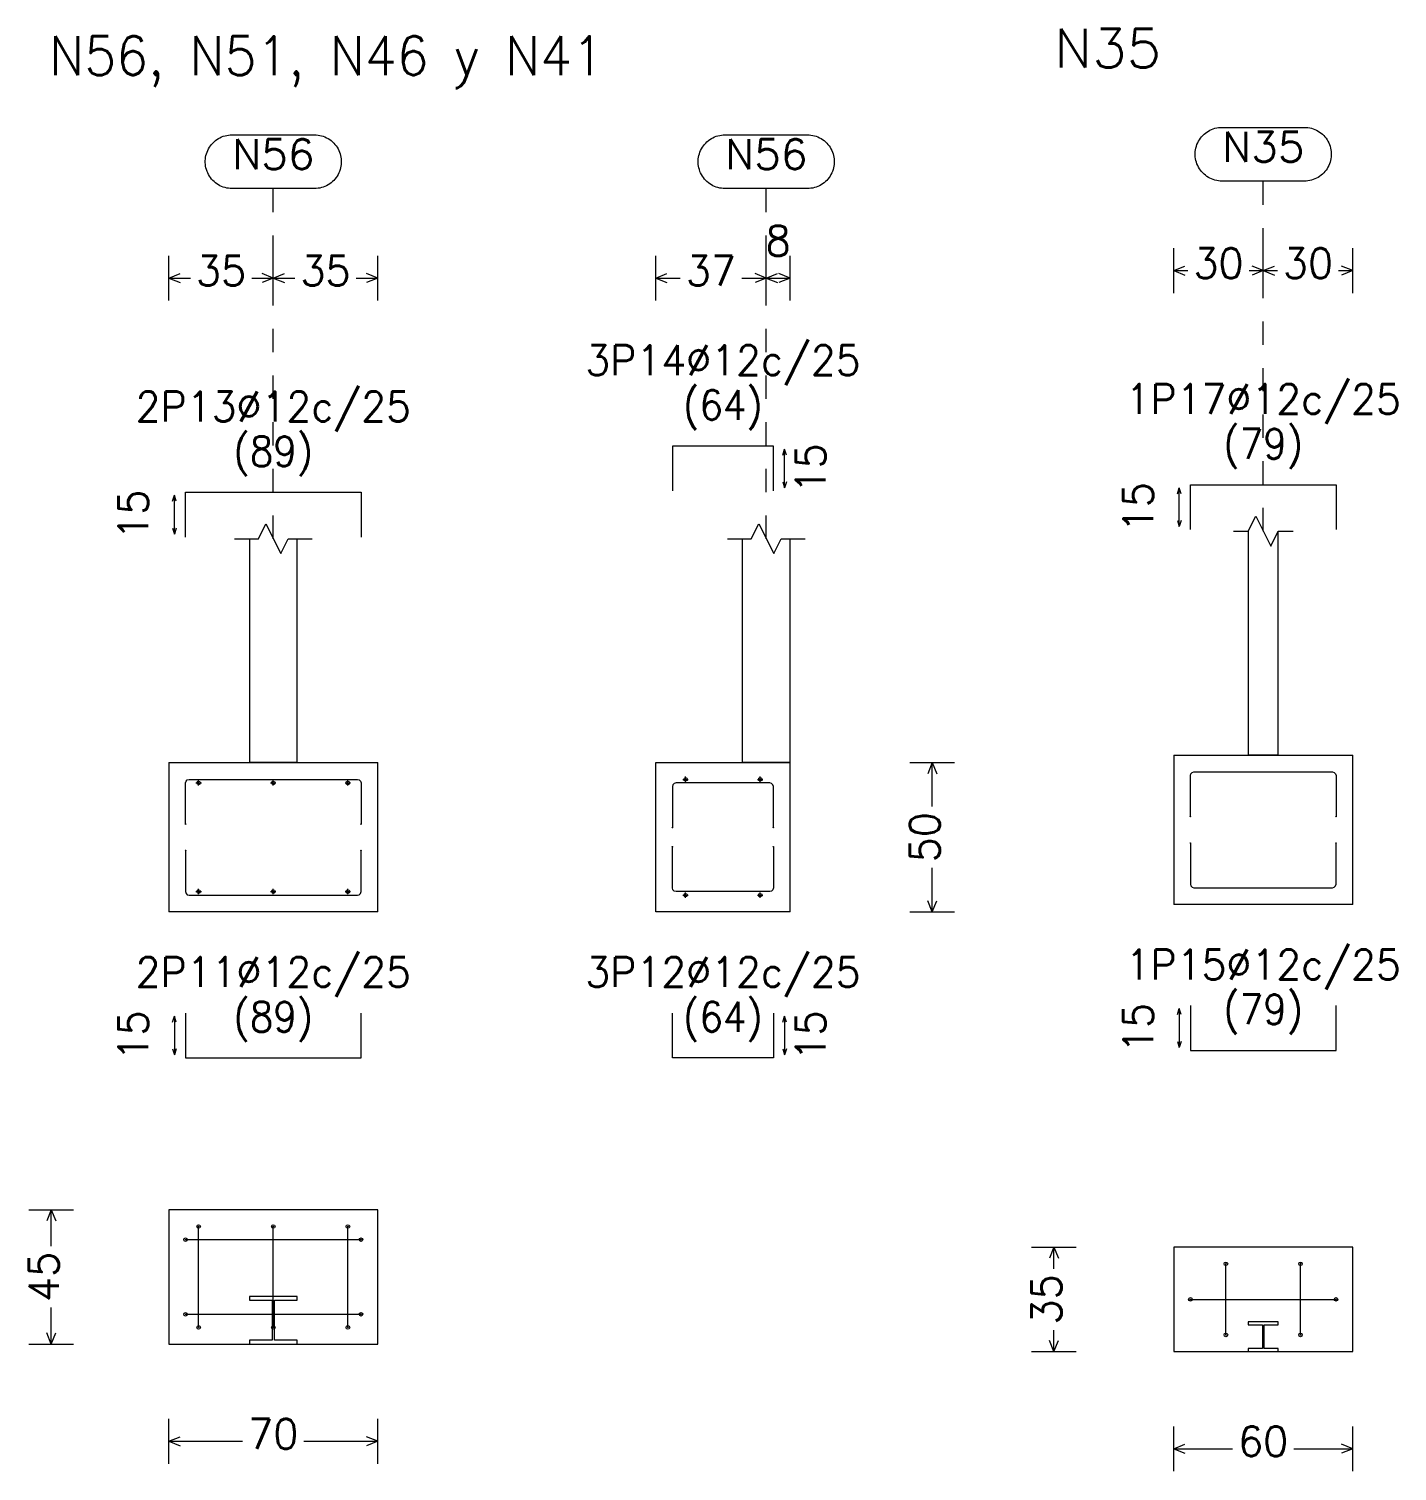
# Model space of a CAD drawing. Header units: inches. Extents: x 72863 to 72995, y 49095 to 49225.
# Drawn here: x 72968.96 to 72974.83, y 49168.57 to 49174.76 of the extents above; entities that cross this region are included whole.
import ezdxf
from ezdxf.enums import TextEntityAlignment as Align

# ---------------------------------------------------------------- set-up
doc = ezdxf.new("R2010")
doc.units = ezdxf.units.IN
doc.linetypes.add('CYPE_PUNTO', pattern=[0.075, 0, -0.075])
for name, color, linetype, lineweight in [('CIM_COTAS', 2, 'Continuous', 9), ('CIM_DIB_ARMADOS', 4, 'Continuous', 9), ('CIM_GEOMETRIA', 2, 'Continuous', 9), ('CIM_REFEREN', 2, 'Continuous', 9), ('CIM_TXT_ARMADOS', 3, 'Continuous', 9)]:
    doc.layers.add(name, color=color, linetype=linetype, lineweight=lineweight)
doc.styles.add('CYPETXT', font='romans__.ttf', dxfattribs={"height": 0.2})

msp = doc.modelspace()

# ---------------------------------------------------------------- hatches: boundary and pattern name
at = {"layer": 'CIM_DIB_ARMADOS'}
h = msp.add_hatch(color=256, dxfattribs=at)
edge = h.paths.add_edge_path()
edge.add_arc((72969.6332, 49171.348), 0.00102, 0, 360)
h = msp.add_hatch(color=256, dxfattribs=at)
edge = h.paths.add_edge_path()
edge.add_arc((72970.3859, 49171.348), 0.00102, 0, 360)
h = msp.add_hatch(color=256, dxfattribs=at)
edge = h.paths.add_edge_path()
edge.add_arc((72973.9426, 49171.38), 0.00102, 0, 360)
h = msp.add_hatch(color=256, dxfattribs=at)
edge = h.paths.add_edge_path()
edge.add_arc((72974.5672, 49171.38), 0.00102, 0, 360)
h = msp.add_hatch(color=256, dxfattribs=at)
edge = h.paths.add_edge_path()
edge.add_arc((72971.7215, 49171.3327), 0.00102, 0, 360)
h = msp.add_hatch(color=256, dxfattribs=at)
edge = h.paths.add_edge_path()
edge.add_arc((72972.1542, 49171.3327), 0.00102, 0, 360)
h = msp.add_hatch(color=256, dxfattribs=at)
edge = h.paths.add_edge_path()
edge.add_arc((72969.6332, 49171.2354), 0.00102, 0, 360)
h = msp.add_hatch(color=256, dxfattribs=at)
edge = h.paths.add_edge_path()
edge.add_arc((72970.3859, 49171.2354), 0.00102, 0, 360)
h = msp.add_hatch(color=256, dxfattribs=at)
edge = h.paths.add_edge_path()
edge.add_arc((72971.7215, 49171.2507), 0.00102, 0, 360)
h = msp.add_hatch(color=256, dxfattribs=at)
edge = h.paths.add_edge_path()
edge.add_arc((72972.1542, 49171.2507), 0.00102, 0, 360)
h = msp.add_hatch(color=256, dxfattribs=at)
edge = h.paths.add_edge_path()
edge.add_arc((72973.9426, 49171.2674), 0.00102, 0, 360)
h = msp.add_hatch(color=256, dxfattribs=at)
edge = h.paths.add_edge_path()
edge.add_arc((72974.5672, 49171.2674), 0.00102, 0, 360)
h = msp.add_hatch(color=256, dxfattribs=at)
edge = h.paths.add_edge_path()
edge.add_arc((72969.6895, 49169.6226), 0.00102, 0, 360)
h = msp.add_hatch(color=256, dxfattribs=at)
edge = h.paths.add_edge_path()
edge.add_arc((72969.6895, 49169.6226), 0.00102, 0, 360)
h = msp.add_hatch(color=256, dxfattribs=at)
edge = h.paths.add_edge_path()
edge.add_arc((72970.0095, 49169.6226), 0.00102, 0, 360)
h = msp.add_hatch(color=256, dxfattribs=at)
edge = h.paths.add_edge_path()
edge.add_arc((72970.0095, 49169.6226), 0.00102, 0, 360)
h = msp.add_hatch(color=256, dxfattribs=at)
edge = h.paths.add_edge_path()
edge.add_arc((72970.3295, 49169.6226), 0.00102, 0, 360)
h = msp.add_hatch(color=256, dxfattribs=at)
edge = h.paths.add_edge_path()
edge.add_arc((72970.3295, 49169.6226), 0.00102, 0, 360)
h = msp.add_hatch(color=256, dxfattribs=at)
edge = h.paths.add_edge_path()
edge.add_arc((72969.6332, 49169.5663), 0.00102, 0, 360)
h = msp.add_hatch(color=256, dxfattribs=at)
edge = h.paths.add_edge_path()
edge.add_arc((72969.6332, 49169.5663), 0.00102, 0, 360)
h = msp.add_hatch(color=256, dxfattribs=at)
edge = h.paths.add_edge_path()
edge.add_arc((72970.3859, 49169.5663), 0.00102, 0, 360)
h = msp.add_hatch(color=256, dxfattribs=at)
edge = h.paths.add_edge_path()
edge.add_arc((72970.3859, 49169.5663), 0.00102, 0, 360)
h = msp.add_hatch(color=256, dxfattribs=at)
edge = h.paths.add_edge_path()
edge.add_arc((72974.0949, 49169.4626), 0.00102, 0, 360)
h = msp.add_hatch(color=256, dxfattribs=at)
edge = h.paths.add_edge_path()
edge.add_arc((72974.0949, 49169.4626), 0.00102, 0, 360)
h = msp.add_hatch(color=256, dxfattribs=at)
edge = h.paths.add_edge_path()
edge.add_arc((72974.4149, 49169.4626), 0.00102, 0, 360)
h = msp.add_hatch(color=256, dxfattribs=at)
edge = h.paths.add_edge_path()
edge.add_arc((72974.4149, 49169.4626), 0.00102, 0, 360)
h = msp.add_hatch(color=256, dxfattribs=at)
edge = h.paths.add_edge_path()
edge.add_arc((72973.9426, 49169.3103), 0.00102, 0, 360)
h = msp.add_hatch(color=256, dxfattribs=at)
edge = h.paths.add_edge_path()
edge.add_arc((72973.9426, 49169.3103), 0.00102, 0, 360)
h = msp.add_hatch(color=256, dxfattribs=at)
edge = h.paths.add_edge_path()
edge.add_arc((72974.5672, 49169.3103), 0.00102, 0, 360)
h = msp.add_hatch(color=256, dxfattribs=at)
edge = h.paths.add_edge_path()
edge.add_arc((72974.5672, 49169.3103), 0.00102, 0, 360)
h = msp.add_hatch(color=256, dxfattribs=at)
edge = h.paths.add_edge_path()
edge.add_arc((72969.6332, 49169.2463), 0.00102, 0, 360)
h = msp.add_hatch(color=256, dxfattribs=at)
edge = h.paths.add_edge_path()
edge.add_arc((72969.6332, 49169.2463), 0.00102, 0, 360)
h = msp.add_hatch(color=256, dxfattribs=at)
edge = h.paths.add_edge_path()
edge.add_arc((72970.3859, 49169.2463), 0.00102, 0, 360)
h = msp.add_hatch(color=256, dxfattribs=at)
edge = h.paths.add_edge_path()
edge.add_arc((72970.3859, 49169.2463), 0.00102, 0, 360)
h = msp.add_hatch(color=256, dxfattribs=at)
edge = h.paths.add_edge_path()
edge.add_arc((72969.6895, 49169.1899), 0.00102, 0, 360)
h = msp.add_hatch(color=256, dxfattribs=at)
edge = h.paths.add_edge_path()
edge.add_arc((72969.6895, 49169.1899), 0.00102, 0, 360)
h = msp.add_hatch(color=256, dxfattribs=at)
edge = h.paths.add_edge_path()
edge.add_arc((72970.0095, 49169.1899), 0.00102, 0, 360)
h = msp.add_hatch(color=256, dxfattribs=at)
edge = h.paths.add_edge_path()
edge.add_arc((72970.0095, 49169.1899), 0.00102, 0, 360)
h = msp.add_hatch(color=256, dxfattribs=at)
edge = h.paths.add_edge_path()
edge.add_arc((72970.3295, 49169.1899), 0.00102, 0, 360)
h = msp.add_hatch(color=256, dxfattribs=at)
edge = h.paths.add_edge_path()
edge.add_arc((72970.3295, 49169.1899), 0.00102, 0, 360)
h = msp.add_hatch(color=256, dxfattribs=at)
edge = h.paths.add_edge_path()
edge.add_arc((72974.0949, 49169.1579), 0.00102, 0, 360)
h = msp.add_hatch(color=256, dxfattribs=at)
edge = h.paths.add_edge_path()
edge.add_arc((72974.0949, 49169.1579), 0.00102, 0, 360)
h = msp.add_hatch(color=256, dxfattribs=at)
edge = h.paths.add_edge_path()
edge.add_arc((72974.4149, 49169.1579), 0.00102, 0, 360)
h = msp.add_hatch(color=256, dxfattribs=at)
edge = h.paths.add_edge_path()
edge.add_arc((72974.4149, 49169.1579), 0.00102, 0, 360)

# ---------------------------------------------------------------- linework, layer by layer
at = {"layer": 'CIM_COTAS', "linetype": 'CYPE_PUNTO'}
for p, q in [((72970.0095, 49172.5717), (72970.0095, 49174.0731)), ((72972.1235, 49172.5717), (72972.1235, 49174.0731)), ((72974.2549, 49172.6037), (72974.2549, 49174.1051))]:
    msp.add_line(p, q, dxfattribs=at)
at = {"layer": 'CIM_COTAS'}
for p, q in [((72973.8709, 49173.6251), (72973.8709, 49173.8171)), ((72974.2549, 49173.6251), (72974.2549, 49173.8171)), ((72974.2549, 49173.6251), (72974.2549, 49173.8171)), ((72974.6389, 49173.6251), (72974.6389, 49173.8171)), ((72969.5615, 49173.5931), (72969.5615, 49173.7851)), ((72970.0095, 49173.5931), (72970.0095, 49173.7851)), ((72970.0095, 49173.5931), (72970.0095, 49173.7851)), ((72970.4575, 49173.5931), (72970.4575, 49173.7851)), ((72971.6499, 49173.5931), (72971.6499, 49173.7851)), ((72972.1235, 49173.5931), (72972.1235, 49173.7851)), ((72972.1235, 49173.5931), (72972.1235, 49173.7851)), ((72972.2259, 49173.5931), (72972.2259, 49173.7851)), ((72969.5615, 49173.6891), (72969.6095, 49173.7083)), ((72970.0095, 49173.6891), (72969.9615, 49173.7083)), ((72970.0095, 49173.6891), (72970.0575, 49173.7083)), ((72970.4575, 49173.6891), (72970.4095, 49173.7083)), ((72971.6499, 49173.6891), (72971.6979, 49173.7083)), ((72972.1235, 49173.6891), (72972.0755, 49173.7083)), ((72972.1235, 49173.6891), (72972.1715, 49173.7083)), ((72972.2259, 49173.6891), (72972.1779, 49173.7083)), ((72973.8709, 49173.7211), (72973.9189, 49173.7403)), ((72973.8709, 49173.7211), (72973.9189, 49173.7019)), ((72973.8709, 49173.7211), (72973.9314, 49173.7211)), ((72974.1944, 49173.7211), (72974.2549, 49173.7211)), ((72974.2549, 49173.7211), (72974.2069, 49173.7403)), ((72974.2549, 49173.7211), (72974.2069, 49173.7019)), ((72974.2549, 49173.7211), (72974.3029, 49173.7403)), ((72974.2549, 49173.7211), (72974.3029, 49173.7019)), ((72974.2549, 49173.7211), (72974.3154, 49173.7211)), ((72974.5784, 49173.7211), (72974.6389, 49173.7211)), ((72974.6389, 49173.7211), (72974.5909, 49173.7403)), ((72974.6389, 49173.7211), (72974.5909, 49173.7019)), ((72969.5615, 49173.6891), (72969.6095, 49173.6699)), ((72969.5615, 49173.6891), (72969.654, 49173.6891)), ((72969.9171, 49173.6891), (72970.0095, 49173.6891)), ((72970.0095, 49173.6891), (72969.9615, 49173.6699)), ((72970.0095, 49173.6891), (72970.0575, 49173.6699)), ((72970.0095, 49173.6891), (72970.102, 49173.6891)), ((72970.3651, 49173.6891), (72970.4575, 49173.6891)), ((72970.4575, 49173.6891), (72970.4095, 49173.6699)), ((72971.6499, 49173.6891), (72971.6979, 49173.6699)), ((72971.6499, 49173.6891), (72971.7551, 49173.6891)), ((72972.0182, 49173.6891), (72972.1235, 49173.6891)), ((72972.1235, 49173.6891), (72972.0755, 49173.6699)), ((72972.1235, 49173.6891), (72972.1715, 49173.6699)), ((72972.1235, 49173.6891), (72972.2259, 49173.6891)), ((72972.2259, 49173.6891), (72972.1779, 49173.6699)), ((72972.7395, 49171.6117), (72972.9315, 49171.6117)), ((72972.8355, 49171.6117), (72972.8163, 49171.5637)), ((72972.8355, 49171.6117), (72972.8547, 49171.5637)), ((72972.8355, 49171.4232), (72972.8355, 49171.6117)), ((72972.8355, 49170.9717), (72972.8355, 49171.1602)), ((72972.8355, 49170.9717), (72972.8163, 49171.0197)), ((72972.8355, 49170.9717), (72972.8547, 49171.0197)), ((72972.7395, 49170.9717), (72972.9315, 49170.9717)), ((72968.9612, 49169.6943), (72969.1532, 49169.6943)), ((72969.0572, 49169.6943), (72969.038, 49169.6463)), ((72969.0572, 49169.6943), (72969.0764, 49169.6463)), ((72969.0572, 49169.5378), (72969.0572, 49169.6943)), ((72973.2613, 49169.5343), (72973.4533, 49169.5343)), ((72973.3573, 49169.5343), (72973.3381, 49169.4863)), ((72973.3573, 49169.5343), (72973.3765, 49169.4863)), ((72973.3573, 49169.4418), (72973.3573, 49169.5343)), ((72969.0572, 49169.1183), (72969.0572, 49169.2747)), ((72973.3573, 49169.0863), (72973.3573, 49169.1787)), ((72968.9612, 49169.1183), (72969.1532, 49169.1183)), ((72969.0572, 49169.1183), (72969.038, 49169.1663)), ((72969.0572, 49169.1183), (72969.0764, 49169.1663)), ((72973.3573, 49169.0863), (72973.3381, 49169.1343)), ((72973.3573, 49169.0863), (72973.3765, 49169.1343)), ((72973.2613, 49169.0863), (72973.4533, 49169.0863)), ((72969.5615, 49168.6056), (72969.5615, 49168.7976)), ((72970.4575, 49168.6056), (72970.4575, 49168.7976)), ((72973.8709, 49168.5736), (72973.8709, 49168.7656)), ((72974.6389, 49168.5736), (72974.6389, 49168.7656)), ((72969.5615, 49168.7016), (72969.6095, 49168.7208)), ((72969.5615, 49168.7016), (72969.6095, 49168.6824)), ((72969.5615, 49168.7016), (72969.878, 49168.7016)), ((72970.1411, 49168.7016), (72970.4575, 49168.7016)), ((72970.4575, 49168.7016), (72970.4095, 49168.7208)), ((72970.4575, 49168.7016), (72970.4095, 49168.6824)), ((72973.8709, 49168.6696), (72973.9189, 49168.6888)), ((72974.6389, 49168.6696), (72974.5909, 49168.6888)), ((72973.8709, 49168.6696), (72973.9189, 49168.6504)), ((72973.8709, 49168.6696), (72974.1234, 49168.6696)), ((72974.3864, 49168.6696), (72974.6389, 49168.6696)), ((72974.6389, 49168.6696), (72974.5909, 49168.6504))]:
    msp.add_line(p, q, dxfattribs=at)
for points in [[(72974.4315, 49174.3355), (72974.4392, 49174.3353), (72974.4469, 49174.3345), (72974.4545, 49174.3332), (72974.462, 49174.3314), (72974.4693, 49174.3292), (72974.4765, 49174.3264), (72974.4835, 49174.3232), (72974.4902, 49174.3195), (72974.4967, 49174.3153), (72974.5029, 49174.3108), (72974.5088, 49174.3058), (72974.5143, 49174.3004), (72974.5195, 49174.2947), (72974.5243, 49174.2887), (72974.5286, 49174.2823), (72974.5326, 49174.2757), (72974.536, 49174.2688), (72974.539, 49174.2617), (72974.5416, 49174.2545), (72974.5436, 49174.247), (72974.5451, 49174.2395), (72974.5462, 49174.2319), (72974.5467, 49174.2242), (72974.5467, 49174.2165), (72974.5462, 49174.2088), (72974.5451, 49174.2012), (72974.5436, 49174.1936), (72974.5416, 49174.1862), (72974.539, 49174.1789), (72974.536, 49174.1719), (72974.5326, 49174.165), (72974.5286, 49174.1584), (72974.5243, 49174.152), (72974.5195, 49174.146), (72974.5143, 49174.1403), (72974.5088, 49174.1349), (72974.5029, 49174.1299), (72974.4967, 49174.1254), (72974.4902, 49174.1212), (72974.4835, 49174.1175), (72974.4765, 49174.1143), (72974.4693, 49174.1115), (72974.462, 49174.1092), (72974.4545, 49174.1075), (72974.4469, 49174.1062), (72974.4392, 49174.1054), (72974.4315, 49174.1051), (72974.0783, 49174.1051), (72974.0706, 49174.1054), (72974.0629, 49174.1062), (72974.0553, 49174.1075), (72974.0478, 49174.1092), (72974.0405, 49174.1115), (72974.0333, 49174.1143), (72974.0263, 49174.1175), (72974.0195, 49174.1212), (72974.0131, 49174.1254), (72974.0069, 49174.1299), (72974.001, 49174.1349), (72973.9954, 49174.1403), (72973.9903, 49174.146), (72973.9855, 49174.152), (72973.9812, 49174.1584), (72973.9772, 49174.165), (72973.9738, 49174.1719), (72973.9708, 49174.1789), (72973.9682, 49174.1862), (72973.9662, 49174.1936), (72973.9647, 49174.2012), (72973.9636, 49174.2088), (72973.9631, 49174.2165), (72973.9631, 49174.2242), (72973.9636, 49174.2319), (72973.9647, 49174.2395), (72973.9662, 49174.247), (72973.9682, 49174.2545), (72973.9708, 49174.2617), (72973.9738, 49174.2688), (72973.9772, 49174.2757), (72973.9812, 49174.2823), (72973.9855, 49174.2887), (72973.9903, 49174.2947), (72973.9954, 49174.3004), (72974.001, 49174.3058), (72974.0069, 49174.3108), (72974.0131, 49174.3153), (72974.0195, 49174.3195), (72974.0263, 49174.3232), (72974.0333, 49174.3264), (72974.0405, 49174.3292), (72974.0478, 49174.3314), (72974.0553, 49174.3332), (72974.0629, 49174.3345), (72974.0706, 49174.3353), (72974.0783, 49174.3355), (72974.4315, 49174.3355)], [(72970.1862, 49174.3035), (72970.1939, 49174.3033), (72970.2015, 49174.3025), (72970.2091, 49174.3012), (72970.2166, 49174.2994), (72970.224, 49174.2972), (72970.2311, 49174.2944), (72970.2381, 49174.2912), (72970.2449, 49174.2875), (72970.2514, 49174.2833), (72970.2576, 49174.2788), (72970.2634, 49174.2738), (72970.269, 49174.2684), (72970.2741, 49174.2627), (72970.2789, 49174.2567), (72970.2833, 49174.2503), (72970.2872, 49174.2437), (72970.2907, 49174.2368), (72970.2937, 49174.2297), (72970.2962, 49174.2225), (72970.2982, 49174.215), (72970.2998, 49174.2075), (72970.3008, 49174.1999), (72970.3013, 49174.1922), (72970.3013, 49174.1845), (72970.3008, 49174.1768), (72970.2998, 49174.1692), (72970.2982, 49174.1616), (72970.2962, 49174.1542), (72970.2937, 49174.1469), (72970.2907, 49174.1399), (72970.2872, 49174.133), (72970.2833, 49174.1264), (72970.2789, 49174.12), (72970.2741, 49174.114), (72970.269, 49174.1083), (72970.2634, 49174.1029), (72970.2576, 49174.0979), (72970.2514, 49174.0934), (72970.2449, 49174.0892), (72970.2381, 49174.0855), (72970.2311, 49174.0823), (72970.224, 49174.0795), (72970.2166, 49174.0772), (72970.2091, 49174.0755), (72970.2015, 49174.0742), (72970.1939, 49174.0734), (72970.1862, 49174.0731), (72969.8329, 49174.0731), (72969.8252, 49174.0734), (72969.8175, 49174.0742), (72969.8099, 49174.0755), (72969.8025, 49174.0772), (72969.7951, 49174.0795), (72969.7879, 49174.0823), (72969.7809, 49174.0855), (72969.7742, 49174.0892), (72969.7677, 49174.0934), (72969.7615, 49174.0979), (72969.7556, 49174.1029), (72969.7501, 49174.1083), (72969.7449, 49174.114), (72969.7401, 49174.12), (72969.7358, 49174.1264), (72969.7319, 49174.133), (72969.7284, 49174.1399), (72969.7254, 49174.1469), (72969.7229, 49174.1542), (72969.7208, 49174.1616), (72969.7193, 49174.1692), (72969.7183, 49174.1768), (72969.7178, 49174.1845), (72969.7178, 49174.1922), (72969.7183, 49174.1999), (72969.7193, 49174.2075), (72969.7208, 49174.215), (72969.7229, 49174.2225), (72969.7254, 49174.2297), (72969.7284, 49174.2368), (72969.7319, 49174.2437), (72969.7358, 49174.2503), (72969.7401, 49174.2567), (72969.7449, 49174.2627), (72969.7501, 49174.2684), (72969.7556, 49174.2738), (72969.7615, 49174.2788), (72969.7677, 49174.2833), (72969.7742, 49174.2875), (72969.7809, 49174.2912), (72969.7879, 49174.2944), (72969.7951, 49174.2972), (72969.8025, 49174.2994), (72969.8099, 49174.3012), (72969.8175, 49174.3025), (72969.8252, 49174.3033), (72969.8329, 49174.3035), (72970.1862, 49174.3035)], [(72972.3001, 49174.3035), (72972.3078, 49174.3033), (72972.3154, 49174.3025), (72972.323, 49174.3012), (72972.3305, 49174.2994), (72972.3379, 49174.2972), (72972.3451, 49174.2944), (72972.352, 49174.2912), (72972.3588, 49174.2875), (72972.3653, 49174.2833), (72972.3715, 49174.2788), (72972.3774, 49174.2738), (72972.3829, 49174.2684), (72972.3881, 49174.2627), (72972.3928, 49174.2567), (72972.3972, 49174.2503), (72972.4011, 49174.2437), (72972.4046, 49174.2368), (72972.4076, 49174.2297), (72972.4101, 49174.2225), (72972.4122, 49174.215), (72972.4137, 49174.2075), (72972.4147, 49174.1999), (72972.4152, 49174.1922), (72972.4152, 49174.1845), (72972.4147, 49174.1768), (72972.4137, 49174.1692), (72972.4122, 49174.1616), (72972.4101, 49174.1542), (72972.4076, 49174.1469), (72972.4046, 49174.1399), (72972.4011, 49174.133), (72972.3972, 49174.1264), (72972.3928, 49174.12), (72972.3881, 49174.114), (72972.3829, 49174.1083), (72972.3774, 49174.1029), (72972.3715, 49174.0979), (72972.3653, 49174.0934), (72972.3588, 49174.0892), (72972.352, 49174.0855), (72972.3451, 49174.0823), (72972.3379, 49174.0795), (72972.3305, 49174.0772), (72972.323, 49174.0755), (72972.3154, 49174.0742), (72972.3078, 49174.0734), (72972.3001, 49174.0731), (72971.9468, 49174.0731), (72971.9391, 49174.0734), (72971.9315, 49174.0742), (72971.9239, 49174.0755), (72971.9164, 49174.0772), (72971.909, 49174.0795), (72971.9018, 49174.0823), (72971.8949, 49174.0855), (72971.8881, 49174.0892), (72971.8816, 49174.0934), (72971.8754, 49174.0979), (72971.8695, 49174.1029), (72971.864, 49174.1083), (72971.8588, 49174.114), (72971.8541, 49174.12), (72971.8497, 49174.1264), (72971.8458, 49174.133), (72971.8423, 49174.1399), (72971.8393, 49174.1469), (72971.8368, 49174.1542), (72971.8347, 49174.1616), (72971.8332, 49174.1692), (72971.8322, 49174.1768), (72971.8317, 49174.1845), (72971.8317, 49174.1922), (72971.8322, 49174.1999), (72971.8332, 49174.2075), (72971.8347, 49174.215), (72971.8368, 49174.2225), (72971.8393, 49174.2297), (72971.8423, 49174.2368), (72971.8458, 49174.2437), (72971.8497, 49174.2503), (72971.8541, 49174.2567), (72971.8588, 49174.2627), (72971.864, 49174.2684), (72971.8695, 49174.2738), (72971.8754, 49174.2788), (72971.8816, 49174.2833), (72971.8881, 49174.2875), (72971.8949, 49174.2912), (72971.9018, 49174.2944), (72971.909, 49174.2972), (72971.9164, 49174.2994), (72971.9239, 49174.3012), (72971.9315, 49174.3025), (72971.9391, 49174.3033), (72971.9468, 49174.3035), (72972.3001, 49174.3035)]]:
    msp.add_lwpolyline(points, close=True, dxfattribs=at)
at = {"layer": 'CIM_DIB_ARMADOS'}
for p, q in [((72969.6895, 49171.5131), (72969.6895, 49171.5362)), ((72970.0095, 49171.5131), (72970.0095, 49171.5362)), ((72970.3295, 49171.5131), (72970.3295, 49171.5362)), ((72971.7663, 49171.54), (72971.7894, 49171.54)), ((72971.7779, 49171.5285), (72971.7779, 49171.5515)), ((72972.0863, 49171.54), (72972.1094, 49171.54)), ((72972.0979, 49171.5285), (72972.0979, 49171.5515)), ((72969.678, 49171.5247), (72969.7011, 49171.5247)), ((72969.998, 49171.5247), (72970.0211, 49171.5247)), ((72970.318, 49171.5247), (72970.3411, 49171.5247)), ((72969.678, 49171.0587), (72969.7011, 49171.0587)), ((72969.6895, 49171.0472), (72969.6895, 49171.0703)), ((72969.998, 49171.0587), (72970.0211, 49171.0587)), ((72970.0095, 49171.0472), (72970.0095, 49171.0703)), ((72970.318, 49171.0587), (72970.3411, 49171.0587)), ((72970.3295, 49171.0472), (72970.3295, 49171.0703)), ((72971.7663, 49171.0434), (72971.7894, 49171.0434)), ((72971.7779, 49171.0319), (72971.7779, 49171.0549)), ((72972.0863, 49171.0434), (72972.1094, 49171.0434)), ((72972.0979, 49171.0319), (72972.0979, 49171.0549))]:
    msp.add_line(p, q, dxfattribs=at)
for points in [[(72972.1542, 49172.7771), (72972.1542, 49172.9691), (72971.7215, 49172.9691), (72971.7215, 49172.7771)], [(72969.6332, 49172.5787), (72969.6332, 49172.7707), (72970.3859, 49172.7707), (72970.3859, 49172.5787)], [(72973.9426, 49172.6107), (72973.9426, 49172.8027), (72974.5672, 49172.8027), (72974.5672, 49172.6107)], [(72969.6332, 49171.348), (72969.6332, 49171.5247), (72969.6353, 49171.5323), (72969.6409, 49171.538), (72969.6486, 49171.54), (72970.3705, 49171.54), (72970.3782, 49171.538), (72970.3838, 49171.5323), (72970.3859, 49171.5247), (72970.3859, 49171.348)], [(72973.9426, 49171.38), (72973.9426, 49171.5567), (72973.9446, 49171.5643), (72973.9503, 49171.57), (72973.9579, 49171.572), (72974.5519, 49171.572), (72974.5595, 49171.57), (72974.5652, 49171.5643), (72974.5672, 49171.5567), (72974.5672, 49171.38)], [(72972.1542, 49171.3327), (72972.1542, 49171.5093), (72972.1521, 49171.517), (72972.1465, 49171.5226), (72972.1388, 49171.5247), (72971.7369, 49171.5247), (72971.7292, 49171.5226), (72971.7236, 49171.517), (72971.7215, 49171.5093), (72971.7215, 49171.3327)], [(72969.6332, 49171.2354), (72969.6332, 49171.0587), (72969.6353, 49171.0511), (72969.6409, 49171.0454), (72969.6486, 49171.0434), (72970.3705, 49171.0434), (72970.3782, 49171.0454), (72970.3838, 49171.0511), (72970.3859, 49171.0587), (72970.3859, 49171.2354)], [(72972.1542, 49171.2507), (72972.1542, 49171.0741), (72972.1521, 49171.0664), (72972.1465, 49171.0608), (72972.1388, 49171.0587), (72971.7369, 49171.0587), (72971.7292, 49171.0608), (72971.7236, 49171.0664), (72971.7215, 49171.0741), (72971.7215, 49171.2507)], [(72973.9426, 49171.2674), (72973.9426, 49171.0907), (72973.9446, 49171.0831), (72973.9503, 49171.0774), (72973.9579, 49171.0754), (72974.5519, 49171.0754), (72974.5595, 49171.0774), (72974.5652, 49171.0831), (72974.5672, 49171.0907), (72974.5672, 49171.2674)], [(72973.9426, 49170.5698), (72973.9426, 49170.3778), (72974.5672, 49170.3778), (72974.5672, 49170.5698)], [(72969.6332, 49170.5378), (72969.6332, 49170.3458), (72970.3859, 49170.3458), (72970.3859, 49170.5378)], [(72972.1542, 49170.5378), (72972.1542, 49170.3458), (72971.7215, 49170.3458), (72971.7215, 49170.5378)], [(72969.6895, 49169.1899), (72969.6895, 49169.192), (72969.6895, 49169.1976), (72969.6895, 49169.2053), (72969.6895, 49169.6072), (72969.6895, 49169.6149), (72969.6895, 49169.6205), (72969.6895, 49169.6226)], [(72969.6895, 49169.1899), (72969.6895, 49169.192), (72969.6895, 49169.1976), (72969.6895, 49169.2053), (72969.6895, 49169.6072), (72969.6895, 49169.6149), (72969.6895, 49169.6205), (72969.6895, 49169.6226)], [(72970.0095, 49169.1899), (72970.0095, 49169.192), (72970.0095, 49169.1976), (72970.0095, 49169.2053), (72970.0095, 49169.6072), (72970.0095, 49169.6149), (72970.0095, 49169.6205), (72970.0095, 49169.6226)], [(72970.0095, 49169.1899), (72970.0095, 49169.192), (72970.0095, 49169.1976), (72970.0095, 49169.2053), (72970.0095, 49169.6072), (72970.0095, 49169.6149), (72970.0095, 49169.6205), (72970.0095, 49169.6226)], [(72970.3295, 49169.1899), (72970.3295, 49169.192), (72970.3295, 49169.1976), (72970.3295, 49169.2053), (72970.3295, 49169.6072), (72970.3295, 49169.6149), (72970.3295, 49169.6205), (72970.3295, 49169.6226)], [(72970.3295, 49169.1899), (72970.3295, 49169.192), (72970.3295, 49169.1976), (72970.3295, 49169.2053), (72970.3295, 49169.6072), (72970.3295, 49169.6149), (72970.3295, 49169.6205), (72970.3295, 49169.6226)], [(72969.6332, 49169.5663), (72969.6353, 49169.5663), (72969.6409, 49169.5663), (72969.6486, 49169.5663), (72970.3705, 49169.5663), (72970.3782, 49169.5663), (72970.3838, 49169.5663), (72970.3859, 49169.5663)], [(72969.6332, 49169.5663), (72969.6353, 49169.5663), (72969.6409, 49169.5663), (72969.6486, 49169.5663), (72970.3705, 49169.5663), (72970.3782, 49169.5663), (72970.3838, 49169.5663), (72970.3859, 49169.5663)], [(72974.0949, 49169.1579), (72974.0949, 49169.16), (72974.0949, 49169.1656), (72974.0949, 49169.1733), (72974.0949, 49169.4472), (72974.0949, 49169.4549), (72974.0949, 49169.4605), (72974.0949, 49169.4626)], [(72974.0949, 49169.1579), (72974.0949, 49169.16), (72974.0949, 49169.1656), (72974.0949, 49169.1733), (72974.0949, 49169.4472), (72974.0949, 49169.4549), (72974.0949, 49169.4605), (72974.0949, 49169.4626)], [(72974.4149, 49169.1579), (72974.4149, 49169.16), (72974.4149, 49169.1656), (72974.4149, 49169.1733), (72974.4149, 49169.4472), (72974.4149, 49169.4549), (72974.4149, 49169.4605), (72974.4149, 49169.4626)], [(72974.4149, 49169.1579), (72974.4149, 49169.16), (72974.4149, 49169.1656), (72974.4149, 49169.1733), (72974.4149, 49169.4472), (72974.4149, 49169.4549), (72974.4149, 49169.4605), (72974.4149, 49169.4626)], [(72973.9426, 49169.3103), (72973.9446, 49169.3103), (72973.9503, 49169.3103), (72973.9579, 49169.3103), (72974.5519, 49169.3103), (72974.5595, 49169.3103), (72974.5652, 49169.3103), (72974.5672, 49169.3103)], [(72973.9426, 49169.3103), (72973.9446, 49169.3103), (72973.9503, 49169.3103), (72973.9579, 49169.3103), (72974.5519, 49169.3103), (72974.5595, 49169.3103), (72974.5652, 49169.3103), (72974.5672, 49169.3103)], [(72969.6332, 49169.2463), (72969.6353, 49169.2463), (72969.6409, 49169.2463), (72969.6486, 49169.2463), (72970.3705, 49169.2463), (72970.3782, 49169.2463), (72970.3838, 49169.2463), (72970.3859, 49169.2463)], [(72969.6332, 49169.2463), (72969.6353, 49169.2463), (72969.6409, 49169.2463), (72969.6486, 49169.2463), (72970.3705, 49169.2463), (72970.3782, 49169.2463), (72970.3838, 49169.2463), (72970.3859, 49169.2463)]]:
    msp.add_lwpolyline(points, dxfattribs=at)
for centre, radius in [((72969.6895, 49171.5247), 0.00768), ((72970.0095, 49171.5247), 0.00768), ((72970.3295, 49171.5247), 0.00768), ((72971.7779, 49171.54), 0.00768), ((72972.0979, 49171.54), 0.00768), ((72969.6332, 49171.348), 0.00102), ((72970.3859, 49171.348), 0.00102), ((72973.9426, 49171.38), 0.00102), ((72974.5672, 49171.38), 0.00102), ((72971.7215, 49171.3327), 0.00102), ((72972.1542, 49171.3327), 0.00102), ((72969.6332, 49171.2354), 0.00102), ((72970.3859, 49171.2354), 0.00102), ((72971.7215, 49171.2507), 0.00102), ((72972.1542, 49171.2507), 0.00102), ((72973.9426, 49171.2674), 0.00102), ((72974.5672, 49171.2674), 0.00102), ((72969.6895, 49171.0587), 0.00768), ((72970.0095, 49171.0587), 0.00768), ((72970.3295, 49171.0587), 0.00768), ((72971.7779, 49171.0434), 0.00768), ((72972.0979, 49171.0434), 0.00768), ((72969.6895, 49169.6226), 0.00768), ((72969.6895, 49169.6226), 0.00768), ((72969.6895, 49169.6226), 0.00102), ((72969.6895, 49169.6226), 0.00102), ((72970.0095, 49169.6226), 0.00768), ((72970.0095, 49169.6226), 0.00768), ((72970.0095, 49169.6226), 0.00102), ((72970.0095, 49169.6226), 0.00102), ((72970.3295, 49169.6226), 0.00768), ((72970.3295, 49169.6226), 0.00768), ((72970.3295, 49169.6226), 0.00102), ((72970.3295, 49169.6226), 0.00102), ((72969.6332, 49169.5663), 0.00768), ((72969.6332, 49169.5663), 0.00768), ((72969.6332, 49169.5663), 0.00102), ((72969.6332, 49169.5663), 0.00102), ((72970.3859, 49169.5663), 0.00768), ((72970.3859, 49169.5663), 0.00768), ((72970.3859, 49169.5663), 0.00102), ((72970.3859, 49169.5663), 0.00102), ((72974.0949, 49169.4626), 0.00768), ((72974.0949, 49169.4626), 0.00768), ((72974.0949, 49169.4626), 0.00102), ((72974.0949, 49169.4626), 0.00102), ((72974.4149, 49169.4626), 0.00768), ((72974.4149, 49169.4626), 0.00768), ((72974.4149, 49169.4626), 0.00102), ((72974.4149, 49169.4626), 0.00102), ((72973.9426, 49169.3103), 0.00768), ((72973.9426, 49169.3103), 0.00768), ((72973.9426, 49169.3103), 0.00102), ((72973.9426, 49169.3103), 0.00102), ((72974.5672, 49169.3103), 0.00768), ((72974.5672, 49169.3103), 0.00768), ((72974.5672, 49169.3103), 0.00102), ((72974.5672, 49169.3103), 0.00102), ((72969.6332, 49169.2463), 0.00768), ((72969.6332, 49169.2463), 0.00768), ((72969.6332, 49169.2463), 0.00102), ((72969.6332, 49169.2463), 0.00102), ((72970.3859, 49169.2463), 0.00768), ((72970.3859, 49169.2463), 0.00768), ((72970.3859, 49169.2463), 0.00102), ((72970.3859, 49169.2463), 0.00102), ((72969.6895, 49169.1899), 0.00768), ((72969.6895, 49169.1899), 0.00768), ((72969.6895, 49169.1899), 0.00102), ((72969.6895, 49169.1899), 0.00102), ((72970.0095, 49169.1899), 0.00768), ((72970.0095, 49169.1899), 0.00768), ((72970.0095, 49169.1899), 0.00102), ((72970.0095, 49169.1899), 0.00102), ((72970.3295, 49169.1899), 0.00768), ((72970.3295, 49169.1899), 0.00768), ((72970.3295, 49169.1899), 0.00102), ((72970.3295, 49169.1899), 0.00102), ((72974.0949, 49169.1579), 0.00768), ((72974.0949, 49169.1579), 0.00768), ((72974.0949, 49169.1579), 0.00102), ((72974.0949, 49169.1579), 0.00102), ((72974.4149, 49169.1579), 0.00768), ((72974.4149, 49169.1579), 0.00768), ((72974.4149, 49169.1579), 0.00102), ((72974.4149, 49169.1579), 0.00102)]:
    msp.add_circle(centre, radius, dxfattribs=at)
at = {"layer": 'CIM_GEOMETRIA'}
for p, q in [((72974.1909, 49172.6037), (72974.1909, 49171.6437)), ((72974.3189, 49171.6437), (72974.3189, 49172.6037)), ((72969.9071, 49172.5717), (72969.9071, 49171.6117)), ((72970.1119, 49171.6117), (72970.1119, 49172.5717)), ((72972.2259, 49171.6117), (72972.2259, 49172.5717)), ((72969.5615, 49171.6117), (72970.4575, 49171.6117)), ((72969.5615, 49171.6117), (72969.5615, 49170.9717)), ((72970.1119, 49171.6117), (72969.9071, 49171.6117)), ((72969.9071, 49171.6117), (72970.0044, 49171.6117)), ((72970.1119, 49171.6117), (72970.0147, 49171.6117)), ((72970.4575, 49170.9717), (72970.4575, 49171.6117)), ((72971.6499, 49171.6117), (72972.2259, 49171.6117)), ((72971.6499, 49170.9717), (72971.6499, 49171.6117)), ((72972.2259, 49171.6117), (72972.0211, 49171.6117)), ((72972.2259, 49170.9717), (72972.2259, 49171.6117)), ((72973.8709, 49171.6437), (72974.6389, 49171.6437)), ((72973.8709, 49171.6437), (72973.8709, 49171.0037)), ((72974.3189, 49171.6437), (72974.1909, 49171.6437)), ((72974.1909, 49171.6437), (72974.2511, 49171.6437)), ((72974.3189, 49171.6437), (72974.2587, 49171.6437)), ((72974.6389, 49171.0037), (72974.6389, 49171.6437)), ((72974.6389, 49171.0037), (72973.8709, 49171.0037)), ((72970.4575, 49170.9717), (72969.5615, 49170.9717)), ((72972.2259, 49170.9717), (72971.6499, 49170.9717))]:
    msp.add_line(p, q, dxfattribs=at)
for points in [[(72974.1269, 49172.6037), (72974.1909, 49172.6037), (72974.2229, 49172.6677), (72974.2869, 49172.5397), (72974.3189, 49172.6037), (72974.3829, 49172.6037)], [(72969.8431, 49172.5717), (72969.9455, 49172.5717), (72969.9775, 49172.6357), (72970.0415, 49172.5077), (72970.0735, 49172.5717), (72970.1759, 49172.5717)], [(72971.9571, 49172.5717), (72972.0595, 49172.5717), (72972.0915, 49172.6357), (72972.1555, 49172.5077), (72972.1875, 49172.5717), (72972.2899, 49172.5717)], [(72972.2259, 49171.6117), (72972.2092, 49171.6117), (72972.0377, 49171.6117), (72972.0211, 49171.6117), (72972.0211, 49172.5717)]]:
    msp.add_lwpolyline(points, dxfattribs=at)
for points in [[(72969.5615, 49169.1183), (72970.4575, 49169.1183), (72970.4575, 49169.6943), (72969.5615, 49169.6943), (72969.5615, 49169.1183)], [(72973.8709, 49169.0863), (72974.6389, 49169.0863), (72974.6389, 49169.5343), (72973.8709, 49169.5343), (72973.8709, 49169.0863)], [(72969.9071, 49169.1183), (72970.1119, 49169.1183), (72970.1119, 49169.1349), (72970.0147, 49169.1349), (72970.0147, 49169.3064), (72970.1119, 49169.3064), (72970.1119, 49169.3231), (72969.9071, 49169.3231), (72969.9071, 49169.3064), (72970.0044, 49169.3064), (72970.0044, 49169.1349), (72969.9071, 49169.1349), (72969.9071, 49169.1183)], [(72974.1909, 49169.0863), (72974.3189, 49169.0863), (72974.3189, 49169.0991), (72974.2587, 49169.0991), (72974.2587, 49169.2015), (72974.3189, 49169.2015), (72974.3189, 49169.2143), (72974.1909, 49169.2143), (72974.1909, 49169.2015), (72974.2511, 49169.2015), (72974.2511, 49169.0991), (72974.1909, 49169.0991), (72974.1909, 49169.0863)]]:
    msp.add_lwpolyline(points, close=True, dxfattribs=at)
at = {"layer": 'CIM_TXT_ARMADOS'}
for p, q in [((72972.1942, 49172.9306), (72972.2022, 49172.9562)), ((72972.2102, 49172.9306), (72972.2022, 49172.9562)), ((72972.2022, 49172.7901), (72972.2022, 49172.9562)), ((72972.1942, 49172.8157), (72972.2022, 49172.7901)), ((72972.2102, 49172.8157), (72972.2022, 49172.7901)), ((72973.8866, 49172.7642), (72973.8946, 49172.7898)), ((72973.9026, 49172.7642), (72973.8946, 49172.7898)), ((72973.8946, 49172.6237), (72973.8946, 49172.7898)), ((72969.5772, 49172.7322), (72969.5852, 49172.7578)), ((72969.5932, 49172.7322), (72969.5852, 49172.7578)), ((72969.5852, 49172.5917), (72969.5852, 49172.7578)), ((72973.8866, 49172.6493), (72973.8946, 49172.6237)), ((72973.9026, 49172.6493), (72973.8946, 49172.6237)), ((72969.5772, 49172.6173), (72969.5852, 49172.5917)), ((72969.5932, 49172.6173), (72969.5852, 49172.5917)), ((72973.8866, 49170.5313), (72973.8946, 49170.5569)), ((72973.9026, 49170.5313), (72973.8946, 49170.5569)), ((72973.8946, 49170.5569), (72973.8946, 49170.3907)), ((72969.5772, 49170.4993), (72969.5852, 49170.5249)), ((72969.5932, 49170.4993), (72969.5852, 49170.5249)), ((72969.5852, 49170.5249), (72969.5852, 49170.3587)), ((72972.1942, 49170.4993), (72972.2022, 49170.5249)), ((72972.2102, 49170.4993), (72972.2022, 49170.5249)), ((72972.2022, 49170.5249), (72972.2022, 49170.3587)), ((72973.8866, 49170.4163), (72973.8946, 49170.3907)), ((72973.9026, 49170.4163), (72973.8946, 49170.3907)), ((72969.5772, 49170.3843), (72969.5852, 49170.3587)), ((72969.5932, 49170.3843), (72969.5852, 49170.3587)), ((72972.1942, 49170.3843), (72972.2022, 49170.3587)), ((72972.2102, 49170.3843), (72972.2022, 49170.3587))]:
    msp.add_line(p, q, dxfattribs=at)

# ---------------------------------------------------------------- texts
at = {"layer": 'CIM_COTAS', "style": 'CYPETXT'}
for s, width, p, p2 in [('N35', 0.924861, (72974.0783, 49174.1883), (72974.4315, 49174.1883)), ('N56', 0.924861, (72969.8329, 49174.1563), (72970.1862, 49174.1563)), ('N56', 0.924861, (72971.9468, 49174.1563), (72972.3001, 49174.1563)), ('8', 0.872087, (72972.1209, 49173.7851), (72972.2284, 49173.7851)), ('30', 0.872087, (72973.9554, 49173.6891), (72974.1704, 49173.6891)), ('30', 0.872087, (72974.3394, 49173.6891), (72974.5544, 49173.6891)), ('35', 0.872087, (72969.678, 49173.6571), (72969.8931, 49173.6571)), ('35', 0.872087, (72970.126, 49173.6571), (72970.3411, 49173.6571)), ('37', 0.872087, (72971.7791, 49173.6571), (72971.9942, 49173.6571)), ('70', 0.872087, (72969.902, 49168.6696), (72970.1171, 49168.6696)), ('60', 0.872087, (72974.1474, 49168.6376), (72974.3624, 49168.6376))]:
    msp.add_text(s, height=0.128, dxfattribs=dict(at, width=width)).set_placement(p, p2, align=Align.FIT)
at = {"layer": 'CIM_COTAS', "style": 'CYPETXT', "width": 0.872087}
for s, p, p2 in [('50', (72972.8675, 49171.1842), (72972.8675, 49171.3992)), ('45', (72969.0892, 49169.2987), (72969.0892, 49169.5138)), ('35', (72973.3893, 49169.2027), (72973.3893, 49169.4178))]:
    msp.add_text(s, height=0.128, rotation=90, dxfattribs=at).set_placement(p, p2, align=Align.FIT)
at = {"layer": 'CIM_REFEREN', "style": 'CYPETXT'}
for s, width, p, p2 in [('N35', 0.924861, (72973.3583, 49174.5915), (72973.8175, 49174.5915)), ('N56, N51, N46 y N41', 0.805814, (72969.0489, 49174.5595), (72971.4276, 49174.5595))]:
    msp.add_text(s, height=0.1664, dxfattribs=dict(at, width=width)).set_placement(p, p2, align=Align.FIT)
at = {"layer": 'CIM_TXT_ARMADOS', "style": 'CYPETXT'}
for s, width, p, p2 in [('3P14%%c12c/25', 0.870564, (72971.3475, 49173.2731), (72972.5283, 49173.2731)), ('2P13%%c12c/25', 0.870564, (72969.4191, 49173.0747), (72970.5999, 49173.0747)), ('(64)', 0.812098, (72971.767, 49173.0811), (72972.1087, 49173.0811)), ('1P17%%c12c/25', 0.870564, (72973.6645, 49173.1067), (72974.8453, 49173.1067)), ('(89)', 0.812098, (72969.8387, 49172.8827), (72970.1804, 49172.8827)), ('(79)', 0.812098, (72974.084, 49172.9147), (72974.4258, 49172.9147)), ('2P11%%c12c/25', 0.870564, (72969.4191, 49170.6498), (72970.5999, 49170.6498)), ('3P12%%c12c/25', 0.870564, (72971.3475, 49170.6498), (72972.5283, 49170.6498)), ('1P15%%c12c/25', 0.870564, (72973.6645, 49170.6818), (72974.8453, 49170.6818)), ('(89)', 0.812098, (72969.8387, 49170.4578), (72970.1804, 49170.4578)), ('(64)', 0.812098, (72971.767, 49170.4578), (72972.1087, 49170.4578)), ('(79)', 0.812098, (72974.084, 49170.4898), (72974.4258, 49170.4898))]:
    msp.add_text(s, height=0.128, dxfattribs=dict(at, width=width)).set_placement(p, p2, align=Align.FIT)
at = {"layer": 'CIM_TXT_ARMADOS', "style": 'CYPETXT', "width": 0.872087}
for p, p2 in [((72972.3782, 49172.7656), (72972.3782, 49172.9807)), ((72969.4732, 49172.5672), (72969.4732, 49172.7823)), ((72973.7826, 49172.5992), (72973.7826, 49172.8143)), ((72973.7826, 49170.3663), (72973.7826, 49170.5813)), ((72969.4732, 49170.3343), (72969.4732, 49170.5493)), ((72972.3782, 49170.3343), (72972.3782, 49170.5493))]:
    msp.add_text('15', height=0.128, rotation=90, dxfattribs=at).set_placement(p, p2, align=Align.FIT)

doc.saveas('drawing.dxf')
